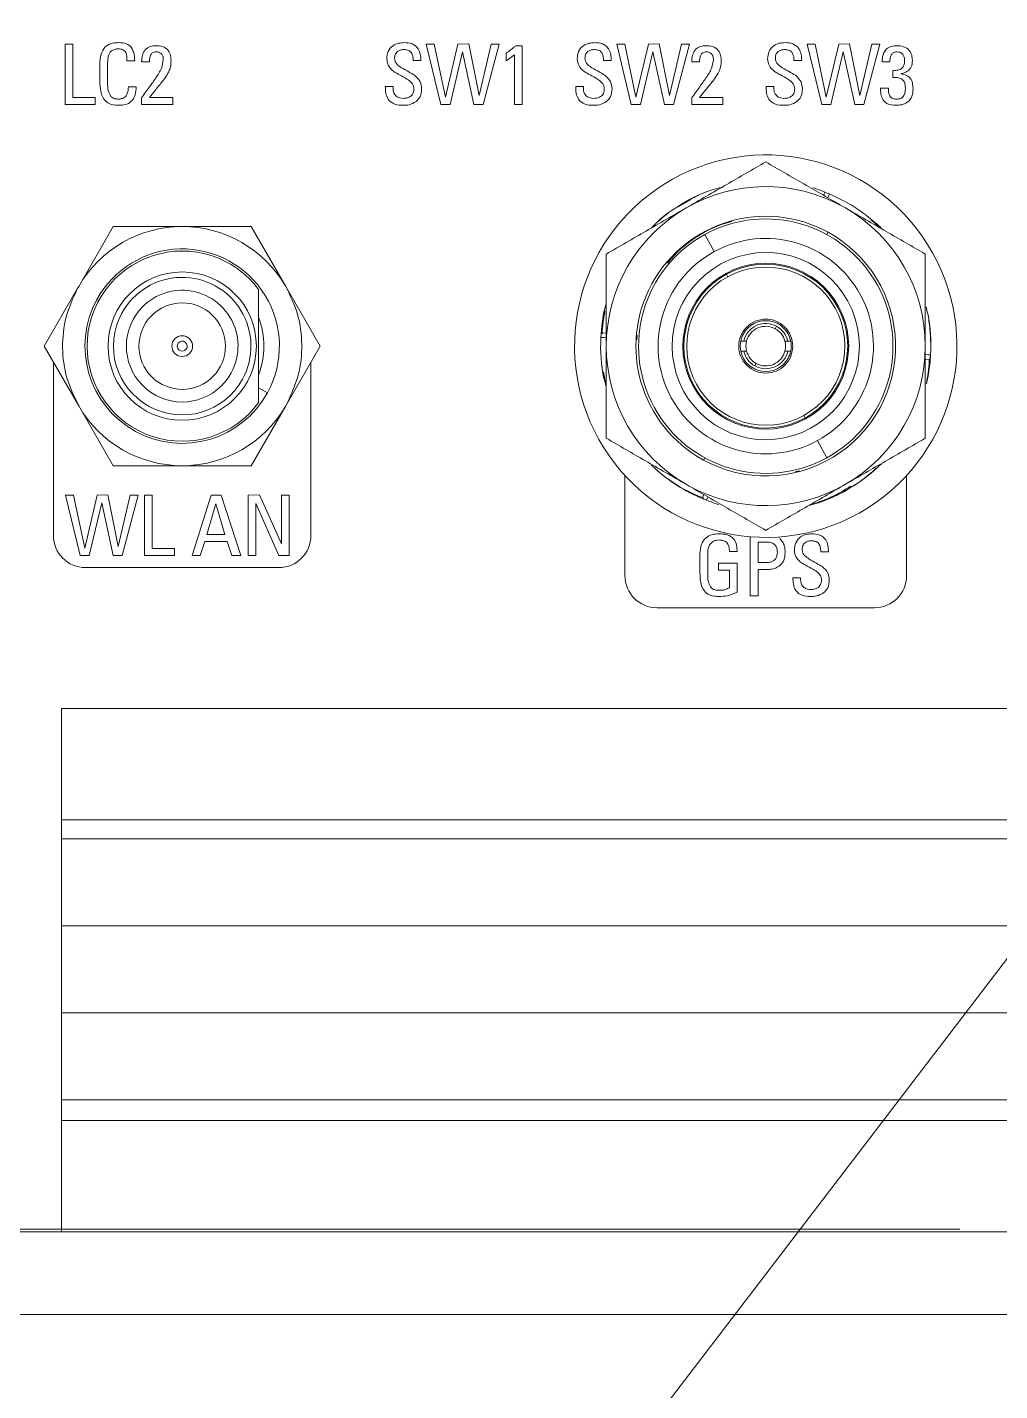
# Model space of a CAD drawing. Extents: x -194 to 239, y -574 to -265.
# Drawn here: x -138.07 to -130.44, y -336.8 to -326.09 of the extents above; entities that cross this region are included whole.
import ezdxf

# ---------------------------------------------------------------- set-up
doc = ezdxf.new("R2010")
doc.units = 0
doc.header["$LTSCALE"] = 0.5
doc.layers.get('0').update_dxf_attribs({"linetype": 'CONTINUOUS'})
doc.layers.add('1', color=7, linetype='CONTINUOUS')

msp = doc.modelspace()

# ---------------------------------------------------------------- linework, layer by layer
at = {"lineweight": 5}
for p, q in [((-118.6472, -318.06681), (-149.54176, -358.46455)), ((-143.49366, -335.53099), (-130.75026, -335.53099)), ((-143.49137, -335.53013), (-130.74797, -335.53013))]:
    msp.add_line(p, q, dxfattribs=at)
at = {"color": 7, "linetype": 'Continuous', "lineweight": 5}
for p, q in [((-137.7759, -326.70092), (-137.7759, -326.22683)), ((-137.7759, -326.22683), (-137.71512, -326.22683)), ((-137.71512, -326.22683), (-137.71512, -326.64621)), ((-134.93879, -326.22683), (-134.87611, -326.22721)), ((-134.82388, -326.70092), (-134.93879, -326.22683)), ((-134.87611, -326.22721), (-134.78788, -326.64251)), ((-134.78788, -326.64251), (-134.69025, -326.22692)), ((-134.69025, -326.22692), (-134.60592, -326.2254)), ((-134.60592, -326.2254), (-134.52406, -326.63045)), ((-134.52406, -326.63045), (-134.42994, -326.22683)), ((-134.36707, -326.22683), (-134.49243, -326.70092)), ((-134.42994, -326.22683), (-134.36707, -326.22683)), ((-134.23658, -326.23898), (-134.18511, -326.23898)), ((-134.18511, -326.23898), (-134.18511, -326.70092)), ((-133.32868, -326.70092), (-133.44359, -326.22683)), ((-133.44359, -326.22683), (-133.38091, -326.22721)), ((-133.38091, -326.22721), (-133.29268, -326.64251)), ((-133.29268, -326.64251), (-133.19505, -326.22692)), ((-133.19505, -326.22692), (-133.11072, -326.2254)), ((-133.11072, -326.2254), (-133.02886, -326.63045)), ((-133.02886, -326.63045), (-132.93474, -326.22683)), ((-132.87187, -326.22683), (-132.99723, -326.70092)), ((-132.93474, -326.22683), (-132.87187, -326.22683)), ((-131.83347, -326.70092), (-131.94839, -326.22683)), ((-131.94839, -326.22683), (-131.88571, -326.22721)), ((-131.88571, -326.22721), (-131.79748, -326.64251)), ((-131.79748, -326.64251), (-131.69985, -326.22692)), ((-131.69985, -326.22692), (-131.61552, -326.2254)), ((-131.61552, -326.2254), (-131.53365, -326.63045)), ((-131.53365, -326.63045), (-131.43954, -326.22683)), ((-131.37667, -326.22683), (-131.50203, -326.70092)), ((-131.43954, -326.22683), (-131.37667, -326.22683)), ((-137.22888, -326.3576), (-137.28966, -326.3576)), ((-134.98134, -326.35561), (-135.04212, -326.35561)), ((-134.65455, -326.28761), (-134.7517, -326.70092)), ((-134.56461, -326.70092), (-134.65455, -326.28761)), ((-134.31275, -326.3576), (-134.31275, -326.29654)), ((-134.24589, -326.31164), (-134.31275, -326.3576)), ((-134.24589, -326.70092), (-134.24589, -326.31164)), ((-133.48613, -326.35561), (-133.54692, -326.35561)), ((-133.15934, -326.28761), (-133.2565, -326.70092)), ((-133.06941, -326.70092), (-133.15934, -326.28761)), ((-131.99093, -326.35561), (-132.05171, -326.35561)), ((-131.66414, -326.28761), (-131.7613, -326.70092)), ((-131.57421, -326.70092), (-131.66414, -326.28761)), ((-137.50239, -326.51971), (-137.50239, -326.38619)), ((-137.44161, -326.39939), (-137.44161, -326.5276)), ((-137.11339, -326.36662), (-137.17418, -326.36662)), ((-132.79324, -326.36662), (-132.85402, -326.36662)), ((-131.29804, -326.36662), (-131.35882, -326.36662)), ((-131.27372, -326.48819), (-131.27372, -326.43576)), ((-137.2775, -326.56112), (-137.21672, -326.56112)), ((-135.26093, -326.55979), (-135.20015, -326.55979)), ((-135.20015, -326.55979), (-135.20015, -326.57271)), ((-133.76573, -326.55979), (-133.70494, -326.55979)), ((-133.70494, -326.55979), (-133.70494, -326.57271)), ((-132.27052, -326.55979), (-132.20974, -326.55979)), ((-132.20974, -326.55979), (-132.20974, -326.57271)), ((-131.37097, -326.58629), (-131.37097, -326.57328)), ((-131.37097, -326.57328), (-131.31019, -326.57328)), ((-137.71512, -326.64621), (-137.53962, -326.64621)), ((-137.53962, -326.64621), (-137.53962, -326.70092)), ((-137.17418, -326.70092), (-137.17418, -326.6483)), ((-137.11339, -326.64621), (-136.92934, -326.64621)), ((-136.92934, -326.64621), (-136.92934, -326.70092)), ((-132.85402, -326.70092), (-132.85402, -326.6483)), ((-132.79324, -326.64621), (-132.60919, -326.64621)), ((-132.60919, -326.64621), (-132.60919, -326.70092)), ((-137.53962, -326.70092), (-137.7759, -326.70092)), ((-136.92934, -326.70092), (-137.17418, -326.70092)), ((-134.7517, -326.70092), (-134.82388, -326.70092)), ((-134.49243, -326.70092), (-134.56461, -326.70092)), ((-134.18511, -326.70092), (-134.24589, -326.70092)), ((-133.2565, -326.70092), (-133.32868, -326.70092)), ((-132.99723, -326.70092), (-133.06941, -326.70092)), ((-132.60919, -326.70092), (-132.85402, -326.70092)), ((-131.7613, -326.70092), (-131.83347, -326.70092)), ((-131.50203, -326.70092), (-131.57421, -326.70092)), ((-131.80775, -327.38794), (-131.78187, -327.39832)), ((-131.7734, -327.40171), (-131.78581, -327.43265)), ((-132.96143, -327.50466), (-132.85922, -327.44716)), ((-131.67224, -327.49822), (-131.64665, -327.51299)), ((-131.44619, -327.60496), (-131.37701, -327.66867)), ((-131.39466, -327.64297), (-131.36591, -327.66992)), ((-137.39765, -327.65889), (-137.66868, -328.12834)), ((-136.85569, -327.65889), (-137.39765, -327.65889)), ((-136.31374, -327.65889), (-136.85569, -327.65889)), ((-136.04276, -328.12824), (-136.31374, -327.65889)), ((-132.75166, -327.72111), (-132.67817, -327.85563)), ((-131.79402, -327.72111), (-131.78417, -327.70308)), ((-132.57059, -328.05256), (-132.58111, -328.0333)), ((-137.67969, -328.14744), (-137.9396, -328.59759)), ((-137.66868, -328.12834), (-137.6797, -328.14742)), ((-135.77178, -328.59759), (-136.04276, -328.12824)), ((-137.51097, -328.23961), (-137.52554, -328.23165)), ((-131.00258, -328.34138), (-131.01443, -328.28837)), ((-133.567, -328.52906), (-133.56513, -328.50124)), ((-133.56513, -328.50124), (-133.56544, -328.50602)), ((-133.56452, -328.49214), (-133.52522, -328.49478)), ((-132.18791, -328.44212), (-132.19821, -328.46098)), ((-137.9396, -328.59759), (-137.66863, -329.06693)), ((-136.0317, -329.04774), (-135.77178, -328.59759)), ((-133.28555, -328.548), (-133.28307, -328.51107)), ((-133.28066, -328.52516), (-133.2839, -328.52487)), ((-132.44553, -328.55808), (-132.4688, -328.55808)), ((-132.4234, -328.55808), (-132.44553, -328.55808)), ((-132.10015, -328.55808), (-132.12228, -328.55808)), ((-132.07688, -328.55808), (-132.10015, -328.55808)), ((-132.44553, -328.63709), (-132.4688, -328.63709)), ((-132.4234, -328.63709), (-132.44553, -328.63709)), ((-132.10015, -328.63709), (-132.12228, -328.63709)), ((-132.07688, -328.63709), (-132.10015, -328.63709)), ((-130.9813, -328.70303), (-131.02046, -328.70039)), ((-130.97868, -328.66611), (-130.98055, -328.69393)), ((-130.98055, -328.69393), (-130.98024, -328.68915)), ((-137.86708, -328.7232), (-137.86708, -330.08306)), ((-135.8443, -330.08306), (-135.8443, -328.72319)), ((-133.52506, -328.91474), (-133.54816, -328.79976)), ((-132.34747, -328.73419), (-132.35777, -328.75305)), ((-136.18585, -328.96352), (-136.25518, -328.92565)), ((-133.52506, -328.91474), (-133.5431, -328.85379)), ((-137.66863, -329.06693), (-137.39765, -329.53628)), ((-136.31374, -329.53628), (-136.0427, -329.06684)), ((-136.0427, -329.06684), (-136.03169, -329.04775)), ((-131.96457, -329.16187), (-131.97509, -329.14261)), ((-131.86751, -329.33954), (-131.79402, -329.47407)), ((-137.39765, -329.53628), (-136.85569, -329.53628)), ((-136.85569, -329.53628), (-136.31374, -329.53628)), ((-132.76151, -329.4921), (-132.75166, -329.47407)), ((-133.37905, -329.61255), (-133.37905, -330.39912)), ((-132.00705, -329.57606), (-132.04294, -329.58511)), ((-132.03029, -329.57846), (-132.02956, -329.58163)), ((-131.63664, -329.7265), (-131.53465, -329.66261)), ((-131.16663, -330.39912), (-131.16663, -329.61255)), ((-137.77226, -329.767), (-137.70958, -329.76738)), ((-137.65735, -330.24109), (-137.77226, -329.767)), ((-137.70958, -329.76738), (-137.62136, -330.18269)), ((-137.62136, -330.18269), (-137.52373, -329.7671)), ((-137.52373, -329.7671), (-137.4394, -329.76558)), ((-137.4394, -329.76558), (-137.35753, -330.17062)), ((-137.35753, -330.17062), (-137.26342, -329.767)), ((-137.20055, -329.767), (-137.32591, -330.24109)), ((-137.26342, -329.767), (-137.20055, -329.767)), ((-137.1523, -329.767), (-137.09152, -329.767)), ((-137.1523, -330.24109), (-137.1523, -329.767)), ((-137.09152, -329.767), (-137.09152, -330.18639)), ((-136.77765, -330.24109), (-136.62731, -329.767)), ((-136.62731, -329.767), (-136.55048, -329.767)), ((-136.55048, -329.767), (-136.39625, -330.24109)), ((-136.33784, -329.767), (-136.248, -329.76501)), ((-136.33784, -330.24109), (-136.33784, -329.767)), ((-136.248, -329.76501), (-136.07649, -330.14992)), ((-136.07649, -330.14992), (-136.07649, -329.767)), ((-136.07649, -329.767), (-136.01571, -329.767)), ((-136.01571, -329.767), (-136.01571, -330.24109)), ((-132.87344, -329.69696), (-132.89903, -329.68218)), ((-132.77223, -329.79334), (-132.75987, -329.76252)), ((-137.48802, -329.82779), (-137.58517, -330.24109)), ((-137.39808, -330.24109), (-137.48802, -329.82779)), ((-136.59179, -329.83643), (-136.66188, -330.07699)), ((-136.5199, -330.07699), (-136.59179, -329.83643)), ((-136.27706, -329.83386), (-136.27706, -330.24109)), ((-136.09558, -330.24109), (-136.27706, -329.83386)), ((-132.73793, -329.80723), (-132.76381, -329.79685)), ((-136.66188, -330.07699), (-136.5199, -330.07699)), ((-132.39434, -330.55715), (-132.39434, -330.09394)), ((-137.09152, -330.18639), (-136.91602, -330.18639)), ((-136.91602, -330.18639), (-136.91602, -330.24109)), ((-136.67916, -330.13169), (-136.71402, -330.24185)), ((-136.50214, -330.13169), (-136.67916, -330.13169)), ((-136.46634, -330.24185), (-136.50214, -330.13169)), ((-132.49767, -330.2107), (-132.55845, -330.2107)), ((-132.33356, -330.13777), (-132.33356, -330.2958)), ((-132.24932, -330.13777), (-132.33356, -330.13777)), ((-131.78046, -330.21184), (-131.84124, -330.21184)), ((-137.58517, -330.24109), (-137.65735, -330.24109)), ((-137.32591, -330.24109), (-137.39808, -330.24109)), ((-136.91602, -330.24109), (-137.1523, -330.24109)), ((-136.71402, -330.24185), (-136.77765, -330.24109)), ((-136.39625, -330.24109), (-136.46634, -330.24185)), ((-136.27706, -330.24109), (-136.33784, -330.24109)), ((-136.01571, -330.24109), (-136.09558, -330.24109)), ((-132.78941, -330.3806), (-132.78941, -330.22542)), ((-132.72863, -330.22257), (-132.72863, -330.38383)), ((-132.64354, -330.30187), (-132.49767, -330.30187)), ((-132.64354, -330.35658), (-132.64354, -330.30187)), ((-132.49767, -330.30187), (-132.49767, -330.52838)), ((-132.33356, -330.2958), (-132.26651, -330.2958)), ((-137.61423, -330.33591), (-136.09715, -330.33591)), ((-132.55845, -330.35658), (-132.64354, -330.35658)), ((-132.55845, -330.49419), (-132.55845, -330.35658)), ((-132.33356, -330.3505), (-132.33356, -330.55715)), ((-132.25388, -330.3505), (-132.33356, -330.3505)), ((-132.06005, -330.41603), (-131.99927, -330.41603)), ((-131.99927, -330.41603), (-131.99927, -330.42894)), ((-132.33356, -330.55715), (-132.39434, -330.55715)), ((-133.1262, -330.65197), (-131.41948, -330.65197)), ((-137.80387, -332.31724), (-137.80387, -331.44212)), ((-129.04904, -331.44212), (-137.80387, -331.44212)), ((-137.80387, -332.46651), (-137.80387, -332.31724)), ((-137.80387, -332.31724), (-129.04904, -332.31724)), ((-137.80387, -333.14919), (-137.80387, -332.46651)), ((-129.04904, -332.46651), (-137.80387, -332.46651)), ((-129.04904, -333.14919), (-137.80387, -333.14919)), ((-137.80387, -333.14919), (-137.80387, -333.83188)), ((-129.04904, -333.83188), (-137.80387, -333.83188)), ((-137.80387, -334.51457), (-137.80387, -333.83188)), ((-137.80387, -334.67576), (-137.80387, -334.51457)), ((-129.04904, -334.51457), (-137.80387, -334.51457)), ((-137.80387, -335.55088), (-137.80387, -334.67576)), ((-137.80387, -334.67576), (-129.04904, -334.67576)), ((-140.28449, -335.55088), (-111.48609, -335.55088)), ((-137.80387, -335.55088), (-129.04904, -335.55088))]:
    msp.add_line(p, q, dxfattribs=at)
at = {"color": 7, "linetype": 'Continuous', "lineweight": 5, "flags": 128}
for points in [[(-131.80775, -327.38794), (-131.81684, -327.4106), (-131.81818, -327.41396)], [(-133.5235, -328.53199), (-133.54786, -328.53035), (-133.567, -328.52906)], [(-131.02218, -328.66318), (-130.99782, -328.66482), (-130.97868, -328.66611)], [(-132.73793, -329.80723), (-132.72884, -329.78457), (-132.7275, -329.78122)]]:
    msp.add_lwpolyline(points, dxfattribs=at)
at = {"color": 7, "linetype": 'Continuous', "lineweight": 5}
for radius in [0.58234, 0.08139]:
    msp.add_circle((-136.85569, -328.59759), radius, dxfattribs=at)
for centre, radius, start, end in [((-132.27284, -328.59759), 1.50128, 32.151042, 212.151042), ((-132.31498, -328.50523), 1.19598, 105.216718, 119.800292), ((-132.27284, -328.59759), 1.25238, 61.35211, 120), ((-132.25172, -328.49519), 1.19294, 68.15121, 73.002002), ((-132.27284, -328.59759), 1.25238, 120, 180), ((-132.27284, -328.59759), 1.25238, 0, 60), ((-132.27284, -328.59759), 1.01929, 61.35211, 241.352096), ((-132.30162, -328.52584), 1.2206, 127.06721, 133.426862), ((-132.30536, -328.53639), 0.94647, 104.268126, 141.454448), ((-132.27284, -328.59759), 0.99875, 298.64789, 118.64789), ((-136.85569, -328.59759), 0.93869, 89.999999, 150.006779), ((-136.85569, -328.59759), 0.93869, 29.999999, 89.999999), ((-132.27284, -328.59759), 0.99875, 118.64789, 298.64789), ((-132.27284, -328.59759), 1.01929, 241.352096, 61.35211), ((-132.27284, -328.59759), 0.84546, 298.64789, 118.64789), ((-136.85569, -328.59759), 0.74669, 36.463772, 323.536228), ((-136.85569, -328.59759), 0.76328, 331.35211, 151.35211), ((-132.27284, -328.59759), 1.50128, 212.151042, 32.151042), ((-132.27284, -328.59759), 0.84546, 118.64789, 298.64789), ((-132.27284, -328.59759), 0.73484, 118.64789, 298.64789), ((-132.27284, -328.59759), 0.73484, 298.64789, 118.64789), ((-132.27284, -328.59759), 0.65108, 298.64789, 118.64789), ((-132.27284, -328.59759), 0.643, 298.64789, 118.64789), ((-136.85569, -328.59759), 0.53999, 331.35211, 151.35211), ((-132.27284, -328.59759), 0.65108, 118.64789, 298.64789), ((-132.27284, -328.59759), 0.643, 118.64789, 298.64789), ((-132.27284, -328.59759), 0.62106, 118.64789, 298.64789), ((-132.27284, -328.59759), 0.62106, 298.64789, 118.64789), ((-136.85569, -328.59759), 0.43853, 331.35211, 151.35211), ((-136.85569, -328.59759), 0.76328, 151.35211, 331.35211), ((-136.85569, -328.59759), 0.33976, 28.64789, 208.64789), ((-136.85569, -328.59759), 0.53999, 151.35211, 331.35211), ((-136.85569, -328.59759), 0.43853, 151.35211, 331.35211), ((-136.85569, -328.59759), 0.6416, 339.383893, 20.616107), ((-132.32384, -328.55918), 1.23532, 169.015741, 177.302615), ((-132.27284, -328.59759), 0.21176, 298.64789, 118.64789), ((-132.17186, -328.58603), 1.19587, 356.160392, 11.800524), ((-136.85569, -328.59759), 0.33976, 208.64789, 28.64789), ((-132.27284, -328.59759), 0.21176, 118.64789, 298.64789), ((-132.27284, -328.59759), 0.19991, 151.35211, 168.601688), ((-132.27284, -328.59759), 0.19991, 11.398312, 151.35211), ((-132.27284, -328.59759), 0.17715, 61.352121, 167.11381), ((-132.27284, -328.59759), 0.15566, 61.35211, 165.297088), ((-132.27284, -328.59759), 0.15566, 14.702912, 61.35211), ((-132.27284, -328.59759), 0.17715, 12.88619, 61.352121), ((-132.27284, -328.59759), 1.29584, 355.947927, 5.994029), ((-136.85569, -328.59759), 0.03951, 28.64789, 208.64789), ((-136.85569, -328.59759), 0.03951, 208.64789, 28.64789), ((-132.37386, -328.60915), 1.19582, 176.160153, 191.800791), ((-132.27284, -328.59759), 1.25238, 180, 240), ((-132.27284, -328.59759), 0.20002, 168.601688, 191.398312), ((-132.27284, -328.59759), 0.15566, 165.297088, 194.702912), ((-132.27284, -328.59759), 0.15566, 345.297088, 14.702912), ((-132.27284, -328.59759), 0.20002, 348.601688, 11.398312), ((-132.27284, -328.59759), 1.25238, 300, 0), ((-132.27284, -328.59759), 0.19991, 191.398312, 331.35211), ((-132.27284, -328.59759), 0.17715, 192.88619, 241.35211), ((-132.27284, -328.59759), 0.15566, 194.702912, 241.35211), ((-132.27284, -328.59759), 0.17715, 241.35211, 347.11381), ((-132.27284, -328.59759), 0.15566, 241.35211, 345.297088), ((-132.27284, -328.59759), 0.19991, 331.35211, 348.601688), ((-132.27284, -328.59759), 1.29584, 346.830179, 355.73622), ((-132.22229, -328.63594), 1.23577, 349.017247, 357.301109), ((-136.85569, -328.59759), 0.93869, 209.999999, 269.999999), ((-136.85569, -328.59759), 0.93869, 269.999999, 330.006779), ((-132.27284, -328.59759), 1.29584, 226.042573, 227.40329), ((-132.27284, -328.59759), 1.29584, 227.40329, 247.73622), ((-132.27284, -328.59759), 1.29584, 299.40329, 314.594442), ((-132.24317, -328.67037), 1.21924, 305.529248, 313.429822), ((-132.32826, -328.64104), 1.22783, 233.556932, 249.327211), ((-132.27284, -328.59759), 1.25238, 241.35211, 300), ((-132.23064, -328.69008), 1.19584, 284.160327, 299.800878), ((-132.26748, -328.69681), 1.19834, 286.362243, 303.38699), ((-132.27284, -328.59759), 1.29584, 285.58307, 293.994029), ((-132.27284, -328.59759), 1.29584, 293.994029, 299.40329), ((-132.29379, -328.69944), 1.19351, 248.153002, 253.00147), ((-137.61423, -330.08306), 0.25285, 180, 270), ((-136.09715, -330.08306), 0.25285, 270, 0), ((-133.1262, -330.39912), 0.25285, 180, 270), ((-131.41948, -330.39912), 0.25285, 270, 0)]:
    msp.add_arc(centre, radius, start, end, dxfattribs=at)
for centre, major_axis, start_param, end_param in [((-132.26374, -328.59529), (1.30974, 0.33022), 1.74259022, 1.83324222), ((-132.27347, -328.60695), (-0.09067, -1.34768), 1.74258886, 1.83324222), ((-132.27221, -328.58823), (0.09067, 1.34768), 1.74259022, 1.83324222), ((-132.28194, -328.59988), (-1.30974, -0.33022), 1.74258886, 1.83324222), ((-132.28155, -328.59409), (-1.2537, 0.50269), 1.57079643, 1.57434134)]:
    msp.add_ellipse(centre, major_axis=major_axis, ratio=0.95936816, start_param=start_param, end_param=end_param, dxfattribs=at)
for points, knots in [([(-137.50239, -326.38619), (-137.50188, -326.35854), (-137.50097, -326.30933), (-137.47396, -326.26854), (-137.46212, -326.25067)], [0, 0, 0, 0, 0.5616352, 1, 1, 1, 1]), ([(-137.46212, -326.25067), (-137.45347, -326.2436), (-137.43616, -326.22947), (-137.39773, -326.21689), (-137.36914, -326.21551), (-137.35167, -326.21467)], [0, 0, 0, 0, 0.27961694, 0.55976569, 1, 1, 1, 1]), ([(-137.35167, -326.21467), (-137.33121, -326.21542), (-137.29477, -326.21675), (-137.26745, -326.2404), (-137.25547, -326.25076)], [0, 0, 0, 0, 0.56155689, 1, 1, 1, 1]), ([(-137.25547, -326.25076), (-137.24611, -326.26961), (-137.22934, -326.3034), (-137.22902, -326.34098), (-137.22888, -326.3576)], [0, 0, 0, 0, 0.55774643, 1, 1, 1, 1]), ([(-137.14863, -326.27393), (-137.14249, -326.26756), (-137.1302, -326.2548), (-137.1009, -326.24141), (-137.07818, -326.2399), (-137.0643, -326.23898)], [0, 0, 0, 0, 0.28003477, 0.56012283, 1, 1, 1, 1]), ([(-137.0643, -326.23898), (-137.04602, -326.23984), (-137.00965, -326.24154), (-136.96392, -326.27025), (-136.94519, -326.31475), (-136.94387, -326.3433), (-136.94321, -326.3576)], [0, 0, 0, 0, 0.28092931, 0.55882823, 0.77889114, 1, 1, 1, 1]), ([(-135.24877, -326.34231), (-135.24712, -326.32225), (-135.24383, -326.28224), (-135.20517, -326.23844), (-135.158, -326.21735), (-135.12678, -326.21557), (-135.11116, -326.21467)], [0, 0, 0, 0, 0.28000562, 0.55848651, 0.77898945, 1, 1, 1, 1]), ([(-135.11116, -326.21467), (-135.09042, -326.21591), (-135.04915, -326.21836), (-135.00076, -326.25616), (-134.98334, -326.30724), (-134.98201, -326.33946), (-134.98134, -326.35561)], [0, 0, 0, 0, 0.2806018, 0.5581782, 0.77866405, 1, 1, 1, 1]), ([(-134.27628, -326.27156), (-134.26876, -326.26561), (-134.25534, -326.25499), (-134.24231, -326.24388), (-134.23658, -326.23898)], [0, 0, 0, 0, 0.55999704, 1, 1, 1, 1]), ([(-133.75357, -326.34231), (-133.75192, -326.32225), (-133.74862, -326.28224), (-133.70997, -326.23844), (-133.6628, -326.21735), (-133.63158, -326.21557), (-133.61596, -326.21467)], [0, 0, 0, 0, 0.28000535, 0.55848417, 0.7789869, 1, 1, 1, 1]), ([(-133.61596, -326.21467), (-133.59522, -326.21591), (-133.55395, -326.21836), (-133.50556, -326.25616), (-133.48814, -326.30724), (-133.4868, -326.33946), (-133.48613, -326.35561)], [0, 0, 0, 0, 0.28059936, 0.55817809, 0.77866411, 1, 1, 1, 1]), ([(-132.82847, -326.27393), (-132.82233, -326.26756), (-132.81004, -326.2548), (-132.78074, -326.24141), (-132.75802, -326.2399), (-132.74414, -326.23898)], [0, 0, 0, 0, 0.28003982, 0.56012833, 1, 1, 1, 1]), ([(-132.74414, -326.23898), (-132.72586, -326.23984), (-132.6895, -326.24154), (-132.64376, -326.27025), (-132.62503, -326.31475), (-132.62371, -326.3433), (-132.62305, -326.3576)], [0, 0, 0, 0, 0.28092931, 0.55882823, 0.77889114, 1, 1, 1, 1]), ([(-132.25837, -326.34231), (-132.25672, -326.32225), (-132.25342, -326.28224), (-132.21477, -326.23844), (-132.1676, -326.21735), (-132.13638, -326.21557), (-132.12076, -326.21467)], [0, 0, 0, 0, 0.28000441, 0.5584846, 0.77898446, 1, 1, 1, 1]), ([(-132.12076, -326.21467), (-132.10001, -326.21591), (-132.05875, -326.21836), (-132.01036, -326.25616), (-131.99294, -326.30724), (-131.9916, -326.33946), (-131.99093, -326.35561)], [0, 0, 0, 0, 0.28059777, 0.55817545, 0.77866327, 1, 1, 1, 1]), ([(-131.35882, -326.36662), (-131.3579, -326.34817), (-131.35607, -326.31142), (-131.33071, -326.26346), (-131.28673, -326.24116), (-131.25776, -326.23971), (-131.24324, -326.23898)], [0, 0, 0, 0, 0.28105445, 0.55967202, 0.77913493, 1, 1, 1, 1]), ([(-131.24324, -326.23898), (-131.22521, -326.24007), (-131.1893, -326.24224), (-131.1448, -326.27059), (-131.124, -326.31335), (-131.12251, -326.34156), (-131.12177, -326.3557)], [0, 0, 0, 0, 0.28072597, 0.55925647, 0.77906333, 1, 1, 1, 1]), ([(-137.43772, -326.33329), (-137.43905, -326.34559), (-137.44144, -326.36757), (-137.44156, -326.38966), (-137.44161, -326.39939)], [0, 0, 0, 0, 0.5599067, 1, 1, 1, 1]), ([(-137.42784, -326.30034), (-137.43, -326.30639), (-137.43386, -326.31721), (-137.43654, -326.32838), (-137.43772, -326.33329)], [0, 0, 0, 0, 0.56013298, 1, 1, 1, 1]), ([(-137.41017, -326.27916), (-137.41439, -326.28238), (-137.42191, -326.28814), (-137.42603, -326.29661), (-137.42784, -326.30034)], [0, 0, 0, 0, 0.56097059, 1, 1, 1, 1]), ([(-137.35642, -326.2633), (-137.36719, -326.26393), (-137.38643, -326.26505), (-137.40292, -326.27485), (-137.41017, -326.27916)], [0, 0, 0, 0, 0.56002506, 1, 1, 1, 1]), ([(-137.28966, -326.3576), (-137.28911, -326.33444), (-137.28842, -326.30544), (-137.30839, -326.2775), (-137.3285, -326.2666), (-137.34526, -326.26462), (-137.35642, -326.2633)], [0, 0, 0, 0, 0.49858036, 0.62394524, 0.74936753, 1, 1, 1, 1]), ([(-137.17418, -326.36662), (-137.17362, -326.34804), (-137.17264, -326.3149), (-137.15596, -326.28643), (-137.14863, -326.27393)], [0, 0, 0, 0, 0.56081773, 1, 1, 1, 1]), ([(-137.10361, -326.31211), (-137.10703, -326.32201), (-137.11315, -326.3397), (-137.11332, -326.35839), (-137.11339, -326.36662)], [0, 0, 0, 0, 0.55919202, 1, 1, 1, 1]), ([(-137.06031, -326.28761), (-137.06521, -326.28788), (-137.075, -326.28842), (-137.09187, -326.29505), (-137.09917, -326.30565), (-137.10361, -326.31211)], [0, 0, 0, 0, 0.28127235, 0.56187433, 1, 1, 1, 1]), ([(-137.06287, -326.49227), (-137.04616, -326.46754), (-137.01636, -326.42346), (-137.00776, -326.37116), (-137.00399, -326.3482)], [0, 0, 0, 0, 0.56104063, 1, 1, 1, 1]), ([(-137.00399, -326.3482), (-137.00448, -326.33935), (-137.00546, -326.32172), (-137.01849, -326.29928), (-137.03947, -326.28866), (-137.05335, -326.28796), (-137.06031, -326.28761)], [0, 0, 0, 0, 0.28064594, 0.5594907, 0.77933039, 1, 1, 1, 1]), ([(-136.94321, -326.3576), (-136.94389, -326.37407), (-136.94509, -326.40347), (-136.95572, -326.43084), (-136.9604, -326.44289)], [0, 0, 0, 0, 0.55996985, 1, 1, 1, 1]), ([(-135.1934, -326.4426), (-135.2107, -326.42746), (-135.24158, -326.4004), (-135.24657, -326.36007), (-135.24877, -326.34231)], [0, 0, 0, 0, 0.55983742, 1, 1, 1, 1]), ([(-135.16501, -326.28438), (-135.16915, -326.28829), (-135.17743, -326.29612), (-135.18638, -326.31483), (-135.18738, -326.32948), (-135.18799, -326.33842)], [0, 0, 0, 0, 0.2800156, 0.56022772, 1, 1, 1, 1]), ([(-135.18799, -326.33842), (-135.18678, -326.34743), (-135.18436, -326.36547), (-135.16431, -326.39195), (-135.14506, -326.40482), (-135.13329, -326.41268)], [0, 0, 0, 0, 0.27931734, 0.55939602, 1, 1, 1, 1]), ([(-135.11505, -326.26938), (-135.12513, -326.26985), (-135.14313, -326.27071), (-135.15832, -326.28021), (-135.16501, -326.28438)], [0, 0, 0, 0, 0.56021165, 1, 1, 1, 1]), ([(-135.05655, -326.29312), (-135.0607, -326.28857), (-135.06899, -326.27946), (-135.08966, -326.27073), (-135.10542, -326.26989), (-135.11505, -326.26938)], [0, 0, 0, 0, 0.27956144, 0.55960299, 1, 1, 1, 1]), ([(-135.04212, -326.35561), (-135.04226, -326.34328), (-135.04252, -326.32131), (-135.05227, -326.30171), (-135.05655, -326.29312)], [0, 0, 0, 0, 0.56118755, 1, 1, 1, 1]), ([(-134.31275, -326.29654), (-134.30562, -326.29235), (-134.29288, -326.28486), (-134.28136, -326.27563), (-134.27628, -326.27156)], [0, 0, 0, 0, 0.55970549, 1, 1, 1, 1]), ([(-133.6982, -326.4426), (-133.71549, -326.42746), (-133.74638, -326.4004), (-133.75137, -326.36007), (-133.75357, -326.34231)], [0, 0, 0, 0, 0.55983597, 1, 1, 1, 1]), ([(-133.66981, -326.28438), (-133.67395, -326.28829), (-133.68223, -326.29612), (-133.69118, -326.31483), (-133.69218, -326.32948), (-133.69279, -326.33842)], [0, 0, 0, 0, 0.28002037, 0.56023063, 1, 1, 1, 1]), ([(-133.69279, -326.33842), (-133.69158, -326.34743), (-133.68916, -326.36547), (-133.66911, -326.39195), (-133.64986, -326.40482), (-133.63809, -326.41268)], [0, 0, 0, 0, 0.27931928, 0.55939506, 1, 1, 1, 1]), ([(-133.61985, -326.26938), (-133.62993, -326.26985), (-133.64792, -326.27071), (-133.66312, -326.28021), (-133.66981, -326.28438)], [0, 0, 0, 0, 0.56021165, 1, 1, 1, 1]), ([(-133.56135, -326.29312), (-133.5655, -326.28857), (-133.57379, -326.27946), (-133.59446, -326.27073), (-133.61022, -326.26989), (-133.61985, -326.26938)], [0, 0, 0, 0, 0.27956373, 0.55959938, 1, 1, 1, 1]), ([(-133.54692, -326.35561), (-133.54706, -326.34328), (-133.54732, -326.32131), (-133.55707, -326.30171), (-133.56135, -326.29312)], [0, 0, 0, 0, 0.56118793, 1, 1, 1, 1]), ([(-132.85402, -326.36662), (-132.85347, -326.34804), (-132.85248, -326.3149), (-132.8358, -326.28643), (-132.82847, -326.27393)], [0, 0, 0, 0, 0.56081773, 1, 1, 1, 1]), ([(-132.78345, -326.31211), (-132.78688, -326.32201), (-132.79299, -326.3397), (-132.79316, -326.35839), (-132.79324, -326.36662)], [0, 0, 0, 0, 0.55919043, 1, 1, 1, 1]), ([(-132.74015, -326.28761), (-132.74505, -326.28788), (-132.75485, -326.28842), (-132.77171, -326.29505), (-132.77901, -326.30565), (-132.78345, -326.31211)], [0, 0, 0, 0, 0.28128039, 0.56187923, 1, 1, 1, 1]), ([(-132.74271, -326.49227), (-132.726, -326.46754), (-132.6962, -326.42346), (-132.68761, -326.37116), (-132.68383, -326.3482)], [0, 0, 0, 0, 0.5610419, 1, 1, 1, 1]), ([(-132.68383, -326.3482), (-132.68432, -326.33935), (-132.68531, -326.32172), (-132.69833, -326.29928), (-132.71931, -326.28866), (-132.73319, -326.28796), (-132.74015, -326.28761)], [0, 0, 0, 0, 0.28064749, 0.5594938, 0.77932917, 1, 1, 1, 1]), ([(-132.62305, -326.3576), (-132.62373, -326.37407), (-132.62493, -326.40347), (-132.63556, -326.43084), (-132.64024, -326.44289)], [0, 0, 0, 0, 0.55997105, 1, 1, 1, 1]), ([(-132.203, -326.4426), (-132.22029, -326.42746), (-132.25118, -326.4004), (-132.25617, -326.36007), (-132.25837, -326.34231)], [0, 0, 0, 0, 0.55983867, 1, 1, 1, 1]), ([(-132.17461, -326.28438), (-132.17874, -326.28829), (-132.18703, -326.29612), (-132.19598, -326.31483), (-132.19698, -326.32948), (-132.19759, -326.33842)], [0, 0, 0, 0, 0.28001082, 0.5602248, 1, 1, 1, 1]), ([(-132.19759, -326.33842), (-132.19638, -326.34743), (-132.19396, -326.36547), (-132.1739, -326.39195), (-132.15465, -326.40482), (-132.14288, -326.41268)], [0, 0, 0, 0, 0.27931697, 0.55939177, 1, 1, 1, 1]), ([(-132.12465, -326.26938), (-132.13473, -326.26985), (-132.15272, -326.27071), (-132.16792, -326.28021), (-132.17461, -326.28438)], [0, 0, 0, 0, 0.56020129, 1, 1, 1, 1]), ([(-132.06615, -326.29312), (-132.07029, -326.28857), (-132.07859, -326.27946), (-132.09926, -326.27073), (-132.11502, -326.26989), (-132.12465, -326.26938)], [0, 0, 0, 0, 0.27956573, 0.55958864, 1, 1, 1, 1]), ([(-132.05171, -326.35561), (-132.05186, -326.34328), (-132.05212, -326.32131), (-132.06187, -326.30171), (-132.06615, -326.29312)], [0, 0, 0, 0, 0.56118755, 1, 1, 1, 1]), ([(-131.28854, -326.31211), (-131.29188, -326.32202), (-131.29785, -326.33974), (-131.29798, -326.3584), (-131.29804, -326.36662)], [0, 0, 0, 0, 0.55908049, 1, 1, 1, 1]), ([(-131.24314, -326.28761), (-131.24822, -326.28787), (-131.25835, -326.28839), (-131.27602, -326.29465), (-131.2838, -326.3055), (-131.28854, -326.31211)], [0, 0, 0, 0, 0.28142385, 0.56217106, 1, 1, 1, 1]), ([(-131.26024, -326.43348), (-131.2487, -326.43268), (-131.22571, -326.43108), (-131.19708, -326.413), (-131.18396, -326.38542), (-131.18302, -326.36733), (-131.18255, -326.35827)], [0, 0, 0, 0, 0.28051377, 0.55915628, 0.77910051, 1, 1, 1, 1]), ([(-131.19642, -326.30774), (-131.19978, -326.30412), (-131.20649, -326.29686), (-131.22271, -326.28906), (-131.23539, -326.28816), (-131.24314, -326.28761)], [0, 0, 0, 0, 0.28007128, 0.56026199, 1, 1, 1, 1]), ([(-131.18255, -326.35827), (-131.18287, -326.34815), (-131.18344, -326.33011), (-131.19245, -326.31457), (-131.19642, -326.30774)], [0, 0, 0, 0, 0.56048062, 1, 1, 1, 1]), ([(-131.12177, -326.3557), (-131.12297, -326.37349), (-131.12512, -326.40523), (-131.14727, -326.42763), (-131.15701, -326.43747)], [0, 0, 0, 0, 0.56046684, 1, 1, 1, 1]), ([(-136.9604, -326.44289), (-136.96967, -326.45909), (-136.98623, -326.48805), (-137.00694, -326.51419), (-137.01605, -326.5257)], [0, 0, 0, 0, 0.55971992, 1, 1, 1, 1]), ([(-135.09074, -326.50053), (-135.10995, -326.48981), (-135.14426, -326.47065), (-135.17839, -326.45117), (-135.1934, -326.4426)], [0, 0, 0, 0, 0.5600047, 1, 1, 1, 1]), ([(-135.13329, -326.41268), (-135.11411, -326.42359), (-135.07986, -326.44307), (-135.04567, -326.46266), (-135.03063, -326.47128)], [0, 0, 0, 0, 0.56000311, 1, 1, 1, 1]), ([(-133.59554, -326.50053), (-133.61475, -326.48981), (-133.64906, -326.47065), (-133.68319, -326.45117), (-133.6982, -326.4426)], [0, 0, 0, 0, 0.56000035, 1, 1, 1, 1]), ([(-133.63809, -326.41268), (-133.61891, -326.42359), (-133.58465, -326.44307), (-133.55047, -326.46266), (-133.53542, -326.47128)], [0, 0, 0, 0, 0.56000311, 1, 1, 1, 1]), ([(-132.64024, -326.44289), (-132.64951, -326.45909), (-132.66607, -326.48805), (-132.68678, -326.51419), (-132.69589, -326.5257)], [0, 0, 0, 0, 0.55972127, 1, 1, 1, 1]), ([(-132.10034, -326.50053), (-132.11955, -326.48981), (-132.15386, -326.47065), (-132.18799, -326.45117), (-132.203, -326.4426)], [0, 0, 0, 0, 0.56000035, 1, 1, 1, 1]), ([(-132.14288, -326.41268), (-132.1237, -326.42359), (-132.08945, -326.44307), (-132.05526, -326.46266), (-132.04022, -326.47128)], [0, 0, 0, 0, 0.56000311, 1, 1, 1, 1]), ([(-131.27372, -326.43576), (-131.27127, -326.43494), (-131.26689, -326.43347), (-131.26227, -326.43348), (-131.26024, -326.43348)], [0, 0, 0, 0, 0.55843751, 1, 1, 1, 1]), ([(-131.15701, -326.43747), (-131.1669, -326.44307), (-131.18458, -326.45308), (-131.20427, -326.458), (-131.21294, -326.46017)], [0, 0, 0, 0, 0.55932705, 1, 1, 1, 1]), ([(-131.21294, -326.46017), (-131.19715, -326.46301), (-131.16577, -326.46865), (-131.11959, -326.50841), (-131.11717, -326.55077), (-131.11569, -326.5767)], [0, 0, 0, 0, 0.28198012, 0.56058182, 1, 1, 1, 1]), ([(-137.44883, -326.68211), (-137.4601, -326.66996), (-137.4827, -326.6456), (-137.49954, -326.58778), (-137.50131, -326.54554), (-137.50239, -326.51971)], [0, 0, 0, 0, 0.27892002, 0.55918544, 1, 1, 1, 1]), ([(-137.44161, -326.5276), (-137.44157, -326.54923), (-137.44151, -326.58772), (-137.42375, -326.62166), (-137.41597, -326.63653)], [0, 0, 0, 0, 0.56197023, 1, 1, 1, 1]), ([(-137.35452, -326.65837), (-137.34574, -326.65776), (-137.32819, -326.65654), (-137.30459, -326.64324), (-137.28123, -326.61205), (-137.27904, -326.58211), (-137.2775, -326.56112)], [0, 0, 0, 0, 0.18730011, 0.37406049, 0.56109317, 1, 1, 1, 1]), ([(-137.21672, -326.56112), (-137.21777, -326.58242), (-137.21984, -326.62483), (-137.2508, -326.67915), (-137.30148, -326.7043), (-137.33485, -326.7061), (-137.35158, -326.707)], [0, 0, 0, 0, 0.2809724, 0.55933732, 0.77911769, 1, 1, 1, 1]), ([(-137.17418, -326.6483), (-137.15336, -326.6192), (-137.1162, -326.56724), (-137.07916, -326.51518), (-137.06287, -326.49227)], [0, 0, 0, 0, 0.56000256, 1, 1, 1, 1]), ([(-137.01605, -326.5257), (-137.03423, -326.54819), (-137.06669, -326.58835), (-137.09913, -326.62853), (-137.11339, -326.64621)], [0, 0, 0, 0, 0.560002, 1, 1, 1, 1]), ([(-135.12208, -326.707), (-135.14407, -326.70595), (-135.18775, -326.70387), (-135.24106, -326.66588), (-135.25891, -326.6111), (-135.26025, -326.57692), (-135.26093, -326.55979)], [0, 0, 0, 0, 0.28097167, 0.55814153, 0.77858052, 1, 1, 1, 1]), ([(-135.20015, -326.57271), (-135.19937, -326.58606), (-135.198, -326.60987), (-135.18207, -326.62734), (-135.17507, -326.63501)], [0, 0, 0, 0, 0.56072838, 1, 1, 1, 1]), ([(-135.03604, -326.57613), (-135.03723, -326.56702), (-135.03963, -326.54878), (-135.05955, -326.52178), (-135.07891, -326.50859), (-135.09074, -326.50053)], [0, 0, 0, 0, 0.27933597, 0.55944269, 1, 1, 1, 1]), ([(-135.06045, -326.63539), (-135.05596, -326.63108), (-135.04698, -326.62247), (-135.03767, -326.60183), (-135.03666, -326.58588), (-135.03604, -326.57613)], [0, 0, 0, 0, 0.28007959, 0.56011018, 1, 1, 1, 1]), ([(-135.03063, -326.47128), (-135.01315, -326.48733), (-134.98192, -326.51601), (-134.97729, -326.55774), (-134.97526, -326.57613)], [0, 0, 0, 0, 0.5595157, 1, 1, 1, 1]), ([(-134.97526, -326.57613), (-134.97676, -326.59837), (-134.97944, -326.63804), (-135.00715, -326.66602), (-135.01932, -326.67831)], [0, 0, 0, 0, 0.56053055, 1, 1, 1, 1]), ([(-133.62688, -326.707), (-133.64887, -326.70595), (-133.69255, -326.70387), (-133.74586, -326.66588), (-133.76371, -326.6111), (-133.76505, -326.57692), (-133.76573, -326.55979)], [0, 0, 0, 0, 0.28096949, 0.5581417, 0.77858005, 1, 1, 1, 1]), ([(-133.70494, -326.57271), (-133.70417, -326.58606), (-133.7028, -326.60987), (-133.68687, -326.62734), (-133.67987, -326.63501)], [0, 0, 0, 0, 0.56072551, 1, 1, 1, 1]), ([(-133.54084, -326.57613), (-133.54203, -326.56702), (-133.54443, -326.54878), (-133.56435, -326.52178), (-133.58371, -326.50859), (-133.59554, -326.50053)], [0, 0, 0, 0, 0.2793341, 0.55944362, 1, 1, 1, 1]), ([(-133.56524, -326.63539), (-133.56075, -326.63108), (-133.55177, -326.62247), (-133.54247, -326.60183), (-133.54146, -326.58588), (-133.54084, -326.57613)], [0, 0, 0, 0, 0.28007959, 0.56011018, 1, 1, 1, 1]), ([(-133.53542, -326.47128), (-133.51795, -326.48733), (-133.48671, -326.51601), (-133.48209, -326.55774), (-133.48006, -326.57613)], [0, 0, 0, 0, 0.55951514, 1, 1, 1, 1]), ([(-133.48006, -326.57613), (-133.48156, -326.59837), (-133.48423, -326.63804), (-133.51195, -326.66602), (-133.52412, -326.67831)], [0, 0, 0, 0, 0.56053099, 1, 1, 1, 1]), ([(-132.85402, -326.6483), (-132.8332, -326.6192), (-132.79604, -326.56724), (-132.75901, -326.51518), (-132.74271, -326.49227)], [0, 0, 0, 0, 0.56000434, 1, 1, 1, 1]), ([(-132.69589, -326.5257), (-132.71407, -326.54819), (-132.74654, -326.58835), (-132.77897, -326.62853), (-132.79324, -326.64621)], [0, 0, 0, 0, 0.55999962, 1, 1, 1, 1]), ([(-132.13168, -326.707), (-132.15367, -326.70595), (-132.19734, -326.70387), (-132.25066, -326.66588), (-132.26851, -326.6111), (-132.26985, -326.57692), (-132.27052, -326.55979)], [0, 0, 0, 0, 0.28096912, 0.55814298, 0.77858013, 1, 1, 1, 1]), ([(-132.20974, -326.57271), (-132.20897, -326.58606), (-132.20759, -326.60987), (-132.19167, -326.62734), (-132.18467, -326.63501)], [0, 0, 0, 0, 0.56072264, 1, 1, 1, 1]), ([(-132.04564, -326.57613), (-132.04683, -326.56702), (-132.04923, -326.54878), (-132.06915, -326.52178), (-132.08851, -326.50859), (-132.10034, -326.50053)], [0, 0, 0, 0, 0.2793341, 0.55944362, 1, 1, 1, 1]), ([(-132.07004, -326.63539), (-132.06555, -326.63108), (-132.05657, -326.62247), (-132.04726, -326.60183), (-132.04625, -326.58588), (-132.04564, -326.57613)], [0, 0, 0, 0, 0.28007454, 0.56010989, 1, 1, 1, 1]), ([(-132.04022, -326.47128), (-132.02275, -326.48733), (-131.99151, -326.51601), (-131.98689, -326.55774), (-131.98485, -326.57613)], [0, 0, 0, 0, 0.55951514, 1, 1, 1, 1]), ([(-131.98485, -326.57613), (-131.98636, -326.59837), (-131.98903, -326.63804), (-132.01674, -326.66602), (-132.02892, -326.67831)], [0, 0, 0, 0, 0.56052918, 1, 1, 1, 1]), ([(-131.31019, -326.57328), (-131.31014, -326.58475), (-131.31004, -326.60521), (-131.30275, -326.62427), (-131.29955, -326.63263)], [0, 0, 0, 0, 0.56091207, 1, 1, 1, 1]), ([(-131.17647, -326.57689), (-131.17681, -326.56725), (-131.17748, -326.54801), (-131.18412, -326.51907), (-131.21615, -326.48829), (-131.24995, -326.48823), (-131.27372, -326.48819)], [0, 0, 0, 0, 0.1879628, 0.37531086, 0.56047773, 1, 1, 1, 1]), ([(-131.11569, -326.5767), (-131.11691, -326.59704), (-131.11933, -326.63754), (-131.15579, -326.68485), (-131.20478, -326.70468), (-131.23641, -326.70622), (-131.25226, -326.707)], [0, 0, 0, 0, 0.28059515, 0.55850131, 0.77885158, 1, 1, 1, 1]), ([(-131.24704, -326.65837), (-131.23525, -326.6578), (-131.21186, -326.65666), (-131.17902, -326.62608), (-131.17744, -326.59559), (-131.17647, -326.57689)], [0, 0, 0, 0, 0.28163922, 0.55925437, 1, 1, 1, 1]), ([(-137.35158, -326.707), (-137.37095, -326.70659), (-137.40546, -326.70588), (-137.4356, -326.68936), (-137.44883, -326.68211)], [0, 0, 0, 0, 0.56111829, 1, 1, 1, 1]), ([(-137.41597, -326.63653), (-137.41134, -326.64082), (-137.40208, -326.64941), (-137.38051, -326.65708), (-137.36438, -326.65788), (-137.35452, -326.65837)], [0, 0, 0, 0, 0.27956789, 0.55978225, 1, 1, 1, 1]), ([(-135.17507, -326.63501), (-135.16563, -326.64078), (-135.14874, -326.6511), (-135.12905, -326.65193), (-135.12037, -326.65229)], [0, 0, 0, 0, 0.55892183, 1, 1, 1, 1]), ([(-135.01932, -326.67831), (-135.0373, -326.68809), (-135.06949, -326.70561), (-135.10597, -326.70657), (-135.12208, -326.707)], [0, 0, 0, 0, 0.55843508, 1, 1, 1, 1]), ([(-135.12037, -326.65229), (-135.10834, -326.65186), (-135.08689, -326.65108), (-135.06851, -326.64018), (-135.06045, -326.63539)], [0, 0, 0, 0, 0.56076429, 1, 1, 1, 1]), ([(-133.67987, -326.63501), (-133.67043, -326.64078), (-133.65354, -326.6511), (-133.63385, -326.65193), (-133.62517, -326.65229)], [0, 0, 0, 0, 0.55891221, 1, 1, 1, 1]), ([(-133.52412, -326.67831), (-133.5421, -326.68809), (-133.57429, -326.70561), (-133.61077, -326.70657), (-133.62688, -326.707)], [0, 0, 0, 0, 0.55843508, 1, 1, 1, 1]), ([(-133.62517, -326.65229), (-133.61314, -326.65186), (-133.59168, -326.65108), (-133.57331, -326.64018), (-133.56524, -326.63539)], [0, 0, 0, 0, 0.56076897, 1, 1, 1, 1]), ([(-132.18467, -326.63501), (-132.17523, -326.64078), (-132.15834, -326.6511), (-132.13865, -326.65193), (-132.12997, -326.65229)], [0, 0, 0, 0, 0.55890259, 1, 1, 1, 1]), ([(-132.02892, -326.67831), (-132.0469, -326.68809), (-132.07909, -326.70561), (-132.11557, -326.70657), (-132.13168, -326.707)], [0, 0, 0, 0, 0.55843811, 1, 1, 1, 1]), ([(-132.12997, -326.65229), (-132.11794, -326.65186), (-132.09648, -326.65108), (-132.07811, -326.64018), (-132.07004, -326.63539)], [0, 0, 0, 0, 0.56076023, 1, 1, 1, 1]), ([(-131.35369, -326.66093), (-131.35956, -326.6476), (-131.37007, -326.62374), (-131.3707, -326.59775), (-131.37097, -326.58629)], [0, 0, 0, 0, 0.55881072, 1, 1, 1, 1]), ([(-131.25226, -326.707), (-131.27427, -326.70534), (-131.30496, -326.70304), (-131.33841, -326.68166), (-131.34859, -326.66784), (-131.35369, -326.66093)], [0, 0, 0, 0, 0.55875372, 0.77942762, 1, 1, 1, 1]), ([(-131.29955, -326.63263), (-131.29623, -326.63736), (-131.28957, -326.64681), (-131.27089, -326.65679), (-131.25608, -326.65777), (-131.24704, -326.65837)], [0, 0, 0, 0, 0.27981291, 0.55999672, 1, 1, 1, 1]), ([(-132.27284, -327.15146), (-132.37454, -327.21017), (-132.57979, -327.32868), (-132.79198, -327.45118), (-132.89903, -327.51299)], [0, 0, 0, 0, 0.49545699, 1, 1, 1, 1]), ([(-131.67224, -327.49821), (-131.77297, -327.44006), (-131.97644, -327.32259), (-132.17339, -327.20888), (-132.27284, -327.15146)], [0, 0, 0, 0, 0.49504307, 1, 1, 1, 1]), ([(-131.78188, -327.39835), (-131.71208, -327.43065), (-131.57246, -327.49525), (-131.45467, -327.5942), (-131.39577, -327.64367)], [0, 0, 0, 0, 0.50000162, 1, 1, 1, 1]), ([(-132.89903, -327.51299), (-133.00396, -327.57357), (-133.21614, -327.69607), (-133.42144, -327.81461), (-133.52522, -327.87452)], [0, 0, 0, 0, 0.49451138, 1, 1, 1, 1]), ([(-133.16981, -327.66933), (-133.14656, -327.64508), (-133.07016, -327.56545), (-132.97514, -327.50837), (-132.90904, -327.46867)], [0, 0, 0, 0, 0.30444406, 1, 1, 1, 1]), ([(-131.02046, -327.87452), (-131.12215, -327.81581), (-131.32741, -327.6973), (-131.53959, -327.5748), (-131.64665, -327.51299)], [0, 0, 0, 0, 0.49545807, 1, 1, 1, 1]), ([(-133.52522, -327.87452), (-133.52522, -327.99195), (-133.52522, -328.22896), (-133.52522, -328.47397), (-133.52522, -328.59759)], [0, 0, 0, 0, 0.49545746, 1, 1, 1, 1]), ([(-131.02046, -328.59759), (-131.02046, -328.47643), (-131.02046, -328.23142), (-131.02046, -327.99436), (-131.02046, -327.87452)], [0, 0, 0, 0, 0.49450985, 1, 1, 1, 1]), ([(-137.67969, -328.14743), (-137.7129, -328.2206), (-137.77932, -328.36695), (-137.80346, -328.60876), (-137.7735, -328.84991), (-137.70358, -328.9946), (-137.66863, -329.06693)], [0, 0, 0, 0, 0.25002405, 0.50003263, 0.75002471, 1, 1, 1, 1]), ([(-136.25518, -329.04135), (-136.25518, -329.00295), (-136.25518, -328.90631), (-136.25518, -328.74525), (-136.25518, -328.55257), (-136.25518, -328.35235), (-136.25518, -328.22054), (-136.25518, -328.15382)], [0, 0, 0, 0, 0.13362706, 0.33618713, 0.54328225, 0.76882729, 1, 1, 1, 1]), ([(-136.0317, -329.04774), (-135.99849, -328.97457), (-135.93207, -328.82823), (-135.90792, -328.58641), (-135.93789, -328.34526), (-136.0078, -328.20058), (-136.04276, -328.12824)], [0, 0, 0, 0, 0.25002536, 0.50003259, 0.75002453, 1, 1, 1, 1]), ([(-133.5651, -328.50124), (-133.55902, -328.42408), (-133.55274, -328.34433), (-133.52609, -328.26981), (-133.52522, -328.26739)], [0, 0, 0, 0, 0.9675003, 1, 1, 1, 1]), ([(-133.52522, -328.59759), (-133.52522, -328.71874), (-133.52522, -328.96375), (-133.52522, -329.20082), (-133.52522, -329.32065)], [0, 0, 0, 0, 0.49451066, 1, 1, 1, 1]), ([(-131.02046, -329.32065), (-131.02046, -329.20322), (-131.02046, -328.96621), (-131.02046, -328.7212), (-131.02046, -328.59759)], [0, 0, 0, 0, 0.49545746, 1, 1, 1, 1]), ([(-133.52522, -329.32065), (-133.42353, -329.37936), (-133.21827, -329.49787), (-133.00609, -329.62037), (-132.89903, -329.68218)], [0, 0, 0, 0, 0.49545802, 1, 1, 1, 1]), ([(-131.64665, -329.68218), (-131.54172, -329.6216), (-131.32954, -329.4991), (-131.12424, -329.38057), (-131.02046, -329.32065)], [0, 0, 0, 0, 0.49451132, 1, 1, 1, 1]), ([(-132.87344, -329.69696), (-132.77271, -329.75511), (-132.56924, -329.87259), (-132.37229, -329.9863), (-132.27284, -330.04371)], [0, 0, 0, 0, 0.49504349, 1, 1, 1, 1]), ([(-132.27284, -330.04371), (-132.17114, -329.985), (-131.96589, -329.86649), (-131.7537, -329.74399), (-131.64665, -329.68218)], [0, 0, 0, 0, 0.49545738, 1, 1, 1, 1]), ([(-132.78941, -330.22542), (-132.78793, -330.20257), (-132.78498, -330.15703), (-132.74885, -330.10089), (-132.69497, -330.07393), (-132.65919, -330.07192), (-132.64126, -330.07091)], [0, 0, 0, 0, 0.28066561, 0.55932958, 0.77914347, 1, 1, 1, 1]), ([(-132.64126, -330.07091), (-132.61953, -330.0717), (-132.57636, -330.07328), (-132.52006, -330.10554), (-132.49971, -330.15975), (-132.49835, -330.19368), (-132.49767, -330.2107)], [0, 0, 0, 0, 0.28127586, 0.55865491, 0.77868673, 1, 1, 1, 1]), ([(-132.16299, -330.10889), (-132.15485, -330.117), (-132.13855, -330.13321), (-132.12334, -330.1721), (-132.12178, -330.20148), (-132.12083, -330.21944)], [0, 0, 0, 0, 0.2797056, 0.55977637, 1, 1, 1, 1]), ([(-132.04789, -330.19855), (-132.04624, -330.17848), (-132.04295, -330.13847), (-132.00429, -330.09467), (-131.95712, -330.07359), (-131.92591, -330.0718), (-131.91028, -330.07091)], [0, 0, 0, 0, 0.28000454, 0.55848486, 0.7789899, 1, 1, 1, 1]), ([(-131.91028, -330.07091), (-131.88954, -330.07214), (-131.84828, -330.0746), (-131.79989, -330.1124), (-131.78247, -330.16347), (-131.78113, -330.1957), (-131.78046, -330.21184)], [0, 0, 0, 0, 0.280602, 0.55817861, 0.77866364, 1, 1, 1, 1]), ([(-132.6406, -330.11953), (-132.65514, -330.1209), (-132.68417, -330.12362), (-132.71459, -330.15358), (-132.72717, -330.18868), (-132.72814, -330.21126), (-132.72863, -330.22257)], [0, 0, 0, 0, 0.27969355, 0.55811684, 0.77874418, 1, 1, 1, 1]), ([(-132.55845, -330.2107), (-132.55898, -330.19749), (-132.56004, -330.17121), (-132.57757, -330.13632), (-132.60947, -330.1209), (-132.6302, -330.11999), (-132.6406, -330.11953)], [0, 0, 0, 0, 0.28117793, 0.55955014, 0.77901337, 1, 1, 1, 1]), ([(-132.19956, -330.16046), (-132.20753, -330.15318), (-132.2218, -330.14016), (-132.2409, -330.1385), (-132.24932, -330.13777)], [0, 0, 0, 0, 0.55892065, 1, 1, 1, 1]), ([(-132.21475, -330.28345), (-132.20873, -330.27914), (-132.1967, -330.27052), (-132.18374, -330.24669), (-132.18242, -330.22771), (-132.18161, -330.21612)], [0, 0, 0, 0, 0.28012987, 0.56014386, 1, 1, 1, 1]), ([(-132.18161, -330.21612), (-132.18219, -330.20476), (-132.18323, -330.18449), (-132.19457, -330.1678), (-132.19956, -330.16046)], [0, 0, 0, 0, 0.56032838, 1, 1, 1, 1]), ([(-131.99252, -330.29883), (-132.00982, -330.28369), (-132.0407, -330.25664), (-132.0457, -330.2163), (-132.04789, -330.19855)], [0, 0, 0, 0, 0.55983742, 1, 1, 1, 1]), ([(-131.96413, -330.14062), (-131.96827, -330.14453), (-131.97655, -330.15236), (-131.9855, -330.17107), (-131.9865, -330.18571), (-131.98711, -330.19465)], [0, 0, 0, 0, 0.28002037, 0.56023063, 1, 1, 1, 1]), ([(-131.98711, -330.19465), (-131.9859, -330.20366), (-131.98348, -330.22171), (-131.96343, -330.24818), (-131.94418, -330.26105), (-131.93241, -330.26892)], [0, 0, 0, 0, 0.27931772, 0.55940026, 1, 1, 1, 1]), ([(-131.91417, -330.12561), (-131.92425, -330.12609), (-131.94225, -330.12694), (-131.95744, -330.13644), (-131.96413, -330.14062)], [0, 0, 0, 0, 0.560222, 1, 1, 1, 1]), ([(-131.85567, -330.14935), (-131.85982, -330.1448), (-131.86812, -330.1357), (-131.88878, -330.12697), (-131.90454, -330.12612), (-131.91417, -330.12561)], [0, 0, 0, 0, 0.27955674, 0.55960011, 1, 1, 1, 1]), ([(-131.84124, -330.21184), (-131.84138, -330.19951), (-131.84164, -330.17754), (-131.8514, -330.15795), (-131.85567, -330.14935)], [0, 0, 0, 0, 0.5611883, 1, 1, 1, 1]), ([(-132.26651, -330.2958), (-132.25637, -330.29537), (-132.23825, -330.29461), (-132.22193, -330.28686), (-132.21475, -330.28345)], [0, 0, 0, 0, 0.56024895, 1, 1, 1, 1]), ([(-132.12083, -330.21944), (-132.12251, -330.24281), (-132.1255, -330.28452), (-132.15564, -330.31287), (-132.16888, -330.32533)], [0, 0, 0, 0, 0.56037852, 1, 1, 1, 1]), ([(-131.88986, -330.35677), (-131.90908, -330.34604), (-131.94338, -330.32689), (-131.97751, -330.30741), (-131.99252, -330.29883)], [0, 0, 0, 0, 0.56000905, 1, 1, 1, 1]), ([(-131.93241, -330.26892), (-131.91323, -330.27983), (-131.87898, -330.29931), (-131.84479, -330.3189), (-131.82975, -330.32751)], [0, 0, 0, 0, 0.56000311, 1, 1, 1, 1]), ([(-132.64126, -330.56323), (-132.65815, -330.56237), (-132.69186, -330.56066), (-132.73972, -330.5398), (-132.786, -330.47942), (-132.78801, -330.42137), (-132.78941, -330.3806)], [0, 0, 0, 0, 0.18752096, 0.37424805, 0.56053652, 1, 1, 1, 1]), ([(-132.72863, -330.38383), (-132.72861, -330.40432), (-132.72858, -330.44081), (-132.71323, -330.47376), (-132.70651, -330.4882)], [0, 0, 0, 0, 0.56157242, 1, 1, 1, 1]), ([(-132.16888, -330.32533), (-132.18373, -330.33364), (-132.21027, -330.3485), (-132.24054, -330.34989), (-132.25388, -330.3505)], [0, 0, 0, 0, 0.55916728, 1, 1, 1, 1]), ([(-131.9212, -330.56323), (-131.94319, -330.56218), (-131.98687, -330.5601), (-132.04018, -330.52211), (-132.05803, -330.46733), (-132.05938, -330.43315), (-132.06005, -330.41603)], [0, 0, 0, 0, 0.28096987, 0.55814042, 0.77857997, 1, 1, 1, 1]), ([(-131.99927, -330.42894), (-131.9985, -330.44229), (-131.99712, -330.4661), (-131.98119, -330.48357), (-131.9742, -330.49124)], [0, 0, 0, 0, 0.56072838, 1, 1, 1, 1]), ([(-131.83516, -330.43236), (-131.83636, -330.42325), (-131.83875, -330.40502), (-131.85867, -330.37801), (-131.87803, -330.36483), (-131.88986, -330.35677)], [0, 0, 0, 0, 0.27933785, 0.55944175, 1, 1, 1, 1]), ([(-131.82975, -330.32751), (-131.81227, -330.34356), (-131.78104, -330.37224), (-131.77642, -330.41398), (-131.77438, -330.43236)], [0, 0, 0, 0, 0.55951514, 1, 1, 1, 1]), ([(-132.70651, -330.4882), (-132.70191, -330.49322), (-132.69272, -330.50325), (-132.66995, -330.51298), (-132.65255, -330.51399), (-132.64193, -330.51461)], [0, 0, 0, 0, 0.2797638, 0.55998003, 1, 1, 1, 1]), ([(-132.64193, -330.51461), (-132.62538, -330.51431), (-132.59589, -330.51379), (-132.56987, -330.50017), (-132.55845, -330.49419)], [0, 0, 0, 0, 0.56089203, 1, 1, 1, 1]), ([(-132.49767, -330.52838), (-132.52329, -330.53998), (-132.56909, -330.56073), (-132.6192, -330.56247), (-132.64126, -330.56323)], [0, 0, 0, 0, 0.55953898, 1, 1, 1, 1]), ([(-131.9742, -330.49124), (-131.96475, -330.49701), (-131.94786, -330.50734), (-131.92818, -330.50816), (-131.91949, -330.50853)], [0, 0, 0, 0, 0.55892183, 1, 1, 1, 1]), ([(-131.81845, -330.53455), (-131.83642, -330.54433), (-131.86862, -330.56184), (-131.90509, -330.5628), (-131.9212, -330.56323)], [0, 0, 0, 0, 0.55843205, 1, 1, 1, 1]), ([(-131.91949, -330.50853), (-131.90746, -330.50809), (-131.88601, -330.50732), (-131.86764, -330.49641), (-131.85957, -330.49162)], [0, 0, 0, 0, 0.5607777, 1, 1, 1, 1]), ([(-131.85957, -330.49162), (-131.85508, -330.48731), (-131.8461, -330.4787), (-131.83679, -330.45807), (-131.83578, -330.44211), (-131.83516, -330.43236)], [0, 0, 0, 0, 0.28008464, 0.56011048, 1, 1, 1, 1]), ([(-131.77438, -330.43236), (-131.77588, -330.4546), (-131.77856, -330.49428), (-131.80627, -330.52225), (-131.81845, -330.53455)], [0, 0, 0, 0, 0.5605328, 1, 1, 1, 1])]:
    msp.add_open_spline(points, degree=3, knots=knots, dxfattribs=at)
at = {"layer": '1', "lineweight": 5}
msp.add_line((-152.7448, -336.19899), (-76.27425, -336.19899), dxfattribs=at)

doc.saveas('drawing.dxf')
